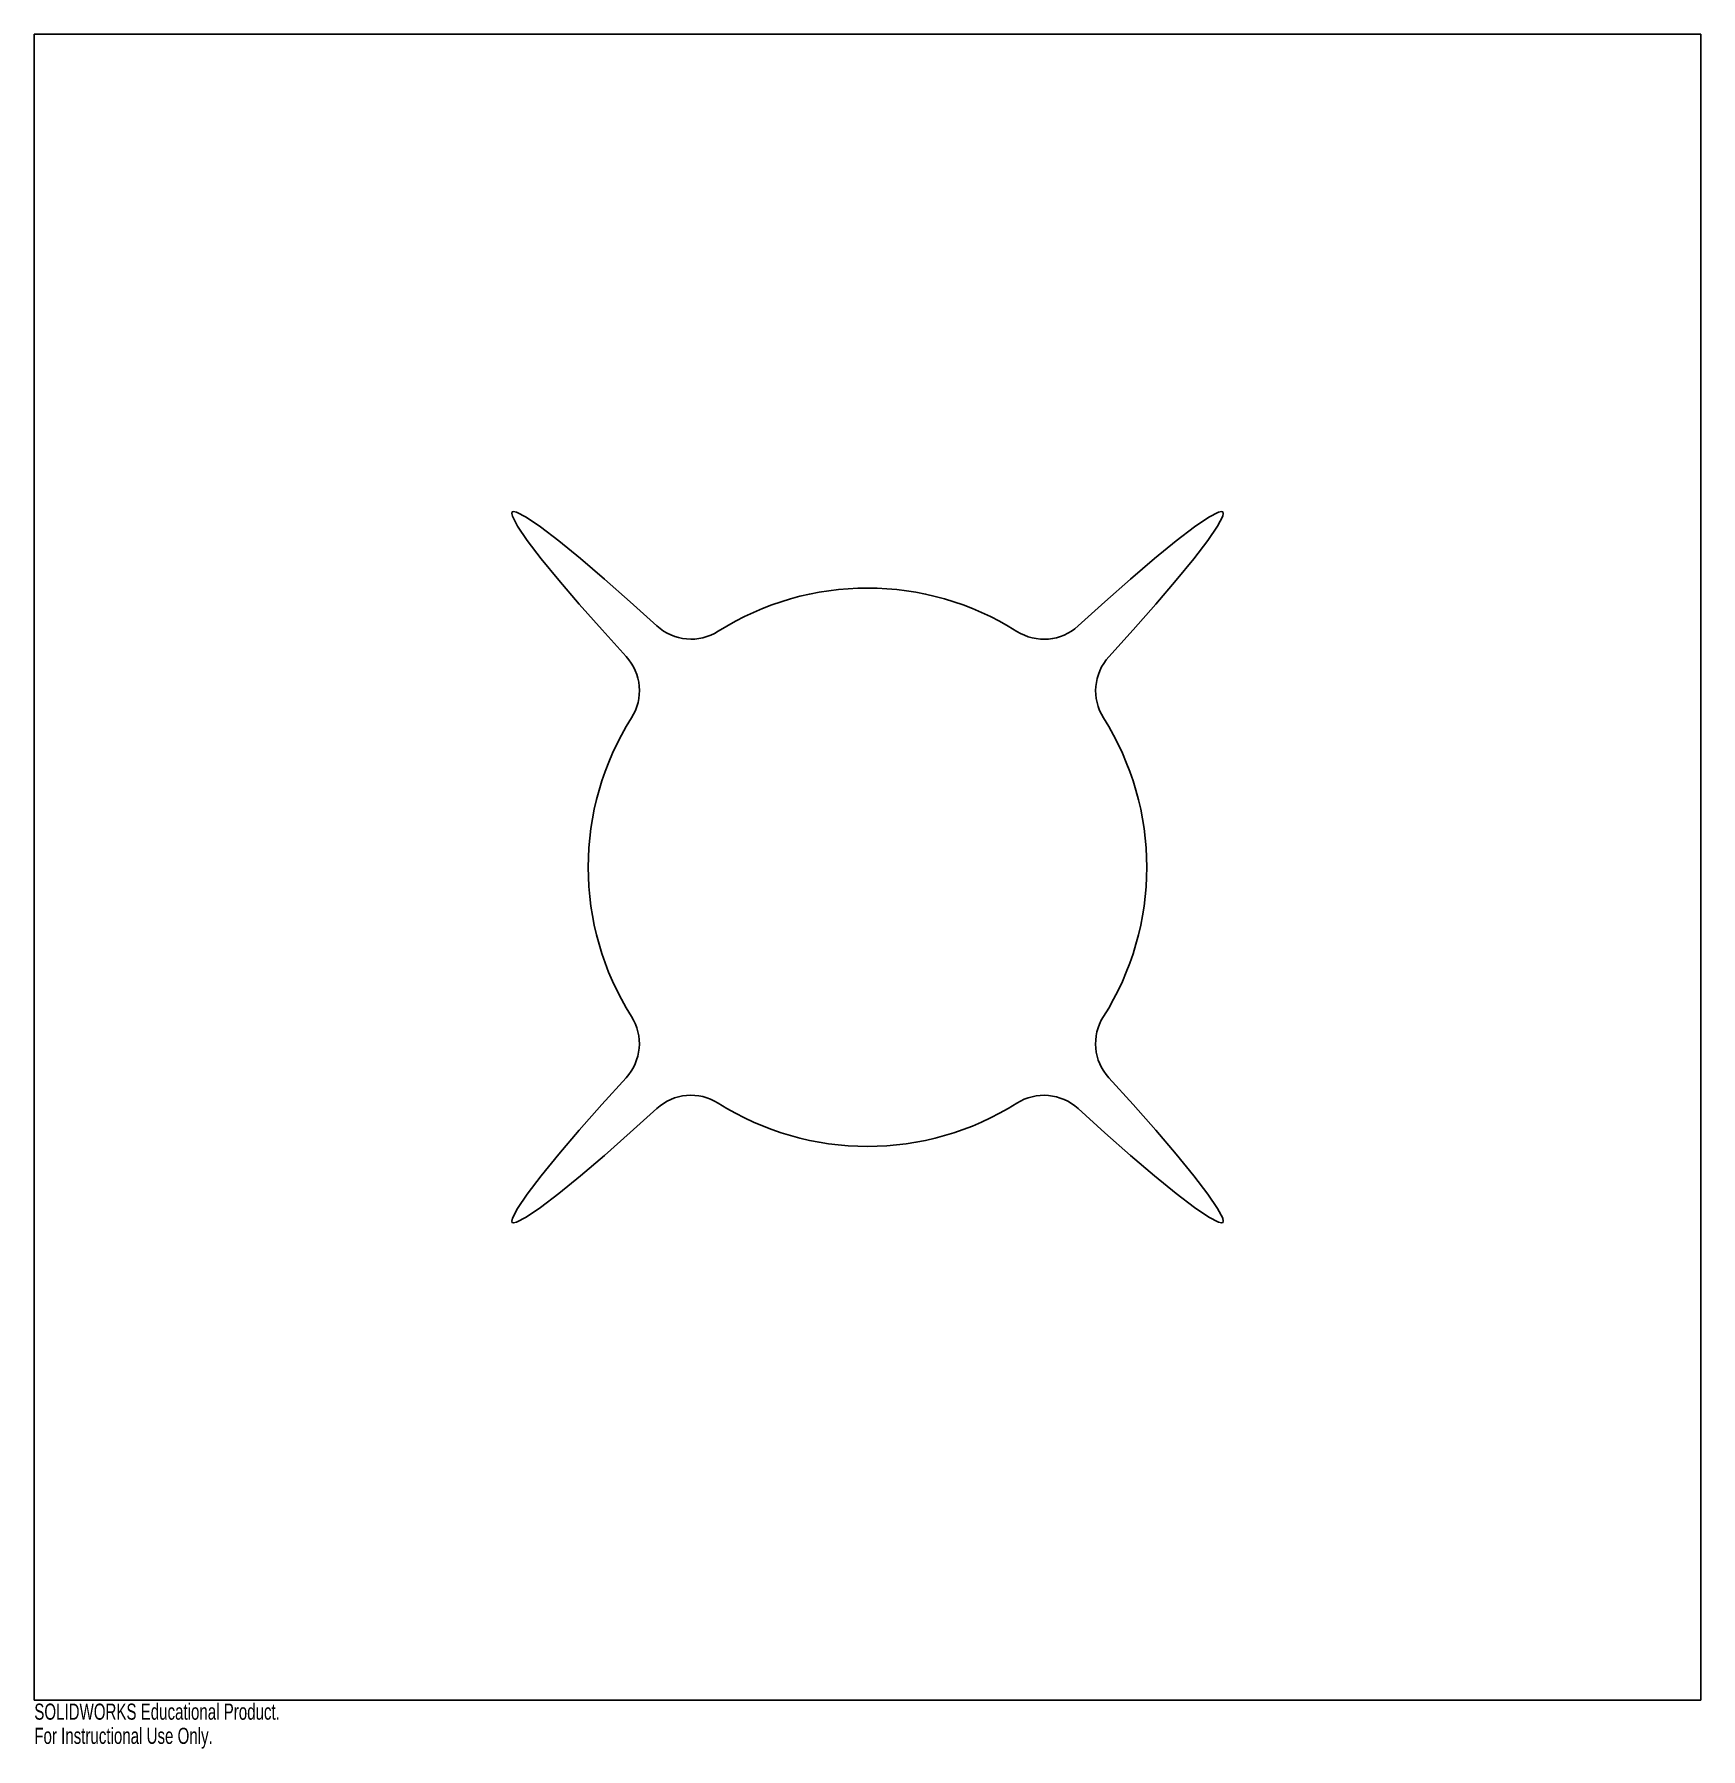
# Model space of a CAD drawing. Header units: millimetres. Extents: x -230 to 270, y -303 to 212.
import ezdxf

# ---------------------------------------------------------------- set-up
doc = ezdxf.new("R2010")
doc.units = ezdxf.units.MM
doc.styles.add('SLDTEXTSTYLE0', font='TXT', dxfattribs={"width": 0.7})

msp = doc.modelspace()

# ---------------------------------------------------------------- linework, layer by layer
at = {"color": 7, "linetype": 'Continuous'}
for p, q in [((-229.84, 211.69), (-229.84, -288.31)), ((270.16, 211.69), (-229.84, 211.69)), ((270.16, -288.31), (270.16, 211.69)), ((-229.84, -288.31), (270.16, -288.31))]:
    msp.add_line(p, q, dxfattribs=at)
at = {"color": 7, "linetype": 'Continuous', "flags": 128}
for points in [[(-52.26, 24.91), (-59.5, 32.92), (-66.31, 40.63), (-72.47, 47.83), (-77.76, 54.29), (-81.97, 59.78), (-84.9, 64.09), (-86.4, 67.03), (-86.59, 67.91), (-86.47, 68.33), (-86.05, 68.45), (-85.17, 68.26), (-82.23, 66.75), (-77.92, 63.82), (-72.43, 59.62), (-65.96, 54.33), (-58.76, 48.17), (-51.04, 41.37), (-43.03, 34.12)], [(83.38, 34.11), (91.39, 41.36), (99.1, 48.17), (106.3, 54.33), (112.76, 59.62), (118.25, 63.82), (122.56, 66.76), (125.5, 68.26), (126.37, 68.45), (126.79, 68.32), (126.92, 67.9), (126.73, 67.03), (125.22, 64.09), (122.29, 59.78), (118.08, 54.28), (112.8, 47.82), (106.64, 40.61), (99.83, 32.9), (92.59, 24.88)], [(-43.06, -110.73), (-51.07, -117.97), (-58.78, -124.78), (-65.98, -130.94), (-72.44, -136.23), (-77.93, -140.44), (-82.24, -143.37), (-85.17, -144.87), (-86.05, -145.06), (-86.47, -144.94), (-86.59, -144.52), (-86.4, -143.64), (-84.9, -140.7), (-81.97, -136.39), (-77.76, -130.89), (-72.47, -124.43), (-66.32, -117.23), (-59.51, -109.51), (-52.27, -101.49)], [(92.58, -101.52), (99.83, -109.54), (106.64, -117.25), (112.79, -124.45), (118.09, -130.91), (122.29, -136.4), (125.22, -140.71), (126.73, -143.64), (126.92, -144.52), (126.79, -144.94), (126.37, -145.06), (125.49, -144.87), (122.56, -143.37), (118.24, -140.44), (112.75, -136.23), (106.28, -130.94), (99.08, -124.78), (91.37, -117.98), (83.35, -110.74)]]:
    msp.add_lwpolyline(points, dxfattribs=at)
at = {"color": 7, "linetype": 'Continuous'}
for centre, radius, start, end in [((20.16, -38.31), 83.8, 57.6567, 122.327), ((-32.78, 45.35), 15.2, 227.6106, 302.327), ((73.13, 45.33), 15.2, 237.6567, 312.4168), ((-63.48, 14.66), 15.2, 327.6567, 42.4168), ((103.82, 14.63), 15.2, 137.6106, 212.327), ((20.16, -38.31), 83.8, 147.6567, 212.327), ((20.16, -38.31), 83.8, 327.6567, 32.327), ((-63.49, -91.25), 15.2, 317.6106, 32.327), ((103.8, -91.27), 15.2, 147.6567, 222.4168), ((-32.8, -121.95), 15.2, 57.6567, 132.4168), ((73.1, -121.96), 15.2, 47.6106, 122.327), ((20.16, -38.31), 83.8, 237.6567, 302.327)]:
    msp.add_arc(centre, radius, start, end, dxfattribs=at)

# ---------------------------------------------------------------- texts
at = {"color": 7, "linetype": 'Continuous', "char_height": 4.8336, "attachment_point": 1, "style": 'SLDTEXTSTYLE0'}
for s, insert in [('SOLIDWORKS Educational Product.', (-229.84, -289.33)), ('For Instructional Use Only.', (-229.84, -296.58))]:
    msp.add_mtext(s, dxfattribs=dict(at, insert=insert))

doc.saveas('drawing.dxf')
